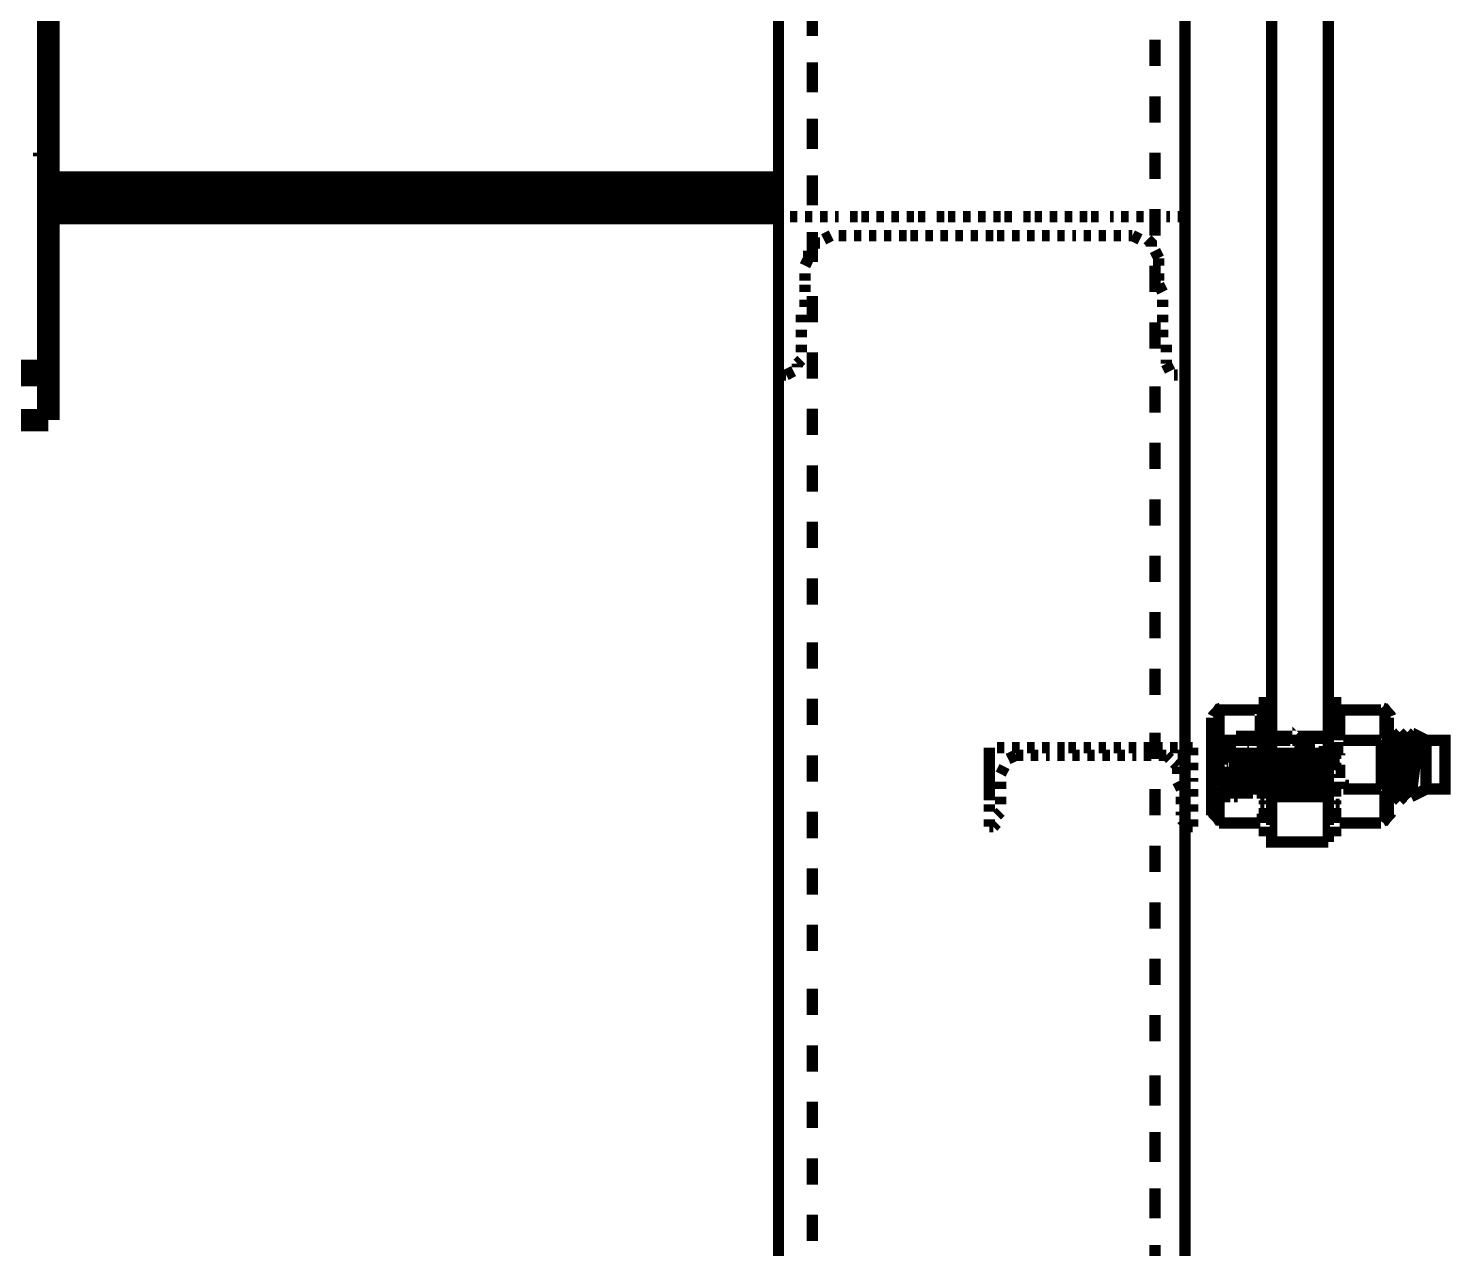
# Model space of a CAD drawing. Extents: x 0.2 to 11.5, y 0.7 to 15.9.
# Drawn here: x 8.03 to 8.66, y 8.444 to 8.984 of the extents above; entities that cross this region are included whole.
import ezdxf

# ---------------------------------------------------------------- set-up
doc = ezdxf.new("R2010")
doc.units = 0
doc.layers.get('0').update_dxf_attribs({"linetype": 'CONTINUOUS'})

msp = doc.modelspace()

# ---------------------------------------------------------------- linework, layer by layer
at = {"color": 5, "const_width": 0.005}
for points in [[(8.36219, 14.0694), (8.36219, 4.53944)], [(8.54221, 4.55778), (8.54221, 14.0694)], [(8.54221, 9.96278), (8.54221, 4.91943)], [(8.37722, 8.99447), (8.37722, 8.98112)], [(8.52886, 8.96778), (8.52886, 8.97944)], [(8.37722, 8.96946), (8.37722, 8.95611)], [(8.52886, 8.94276), (8.52886, 8.95443)], [(8.37722, 8.94444), (8.37722, 8.9311)], [(8.52886, 8.91775), (8.52886, 8.92947)], [(8.37722, 8.91943), (8.37722, 8.90608)], [(8.36219, 8.85612), (8.36219, 8.9011)], [(8.52886, 8.89279), (8.52886, 8.90446)], [(8.37722, 8.89442), (8.37722, 8.88112)], [(8.52886, 8.86778), (8.52886, 8.87944)], [(8.37722, 8.8661), (8.37722, 8.85444)], [(8.52886, 8.84278), (8.52886, 8.85444)], [(8.37722, 8.8411), (8.37722, 8.82943)], [(8.52886, 8.81446), (8.52886, 8.82611)], [(8.37722, 8.81614), (8.37722, 8.80447)], [(8.52886, 8.78944), (8.52886, 8.80111)], [(8.37722, 8.79113), (8.37722, 8.77946)], [(8.52886, 8.76443), (8.52886, 8.7761)], [(8.37722, 8.76611), (8.37722, 8.75444)], [(8.52886, 8.73942), (8.52886, 8.75108)], [(8.37722, 8.7411), (8.37722, 8.72944)], [(8.52886, 8.71446), (8.52886, 8.72613)], [(8.37722, 8.71278), (8.37722, 8.70111)], [(8.52886, 8.68946), (8.52886, 8.70111)], [(8.37722, 8.68778), (8.37722, 8.67611)], [(8.52886, 8.66114), (8.52886, 8.67279)], [(8.37722, 8.66276), (8.37722, 8.6511)], [(8.45557, 8.64279), (8.45557, 8.66613), (8.45557, 8.64279), (8.45557, 8.66613)], [(8.52886, 8.63613), (8.52886, 8.64779)], [(8.37722, 8.63781), (8.37722, 8.62608)], [(8.52886, 8.61111), (8.52886, 8.62278)], [(8.37722, 8.61279), (8.37722, 8.60113)], [(8.52886, 8.5861), (8.52886, 8.59776)], [(8.37722, 8.58778), (8.37722, 8.57611)], [(8.52886, 8.56108), (8.52886, 8.57275)], [(8.37722, 8.55946), (8.37722, 8.54779)], [(8.52886, 8.53614), (8.52886, 8.54779)], [(8.37722, 8.53444), (8.37722, 8.52279)], [(8.52886, 8.50776), (8.52886, 8.52111)], [(8.37722, 8.50944), (8.37722, 8.49778)], [(8.52886, 8.48281), (8.52886, 8.4961)], [(8.37722, 8.48443), (8.37722, 8.47276)], [(8.52886, 8.45779), (8.52886, 8.47114)], [(8.37722, 8.45942), (8.37722, 8.44775)], [(8.52886, 8.43278), (8.52886, 8.44612)]]:
    msp.add_lwpolyline(points, dxfattribs=at)
at = {"color": 0}
for points, const_width in [([(8.0389, 9.19444), (8.0389, 8.81108)], 0.01), ([(8.0389, 9.16943), (8.0389, 8.81108)], 0.01), ([(8.03722, 8.92947), (8.03722, 8.92779)], 0.01), ([(8.0389, 8.91276), (8.05724, 8.91276)], 0.01), ([(8.04058, 8.91613), (8.36057, 8.91613)], 0.01), ([(8.04389, 8.91444), (8.36387, 8.91444)], 0.01), ([(8.05388, 8.91276), (8.07389, 8.91276)], 0.01), ([(8.05556, 8.91276), (8.07389, 8.91276)], 0.01), ([(8.06722, 8.91276), (8.08556, 8.91276)], 0.01), ([(8.06722, 8.91276), (8.08724, 8.91276)], 0.01), ([(8.08388, 8.91276), (8.10221, 8.91276)], 0.01), ([(8.08388, 8.91276), (8.10389, 8.91276)], 0.01), ([(8.11219, 8.91276), (8.13222, 8.91276)], 0.01), ([(8.11219, 8.91276), (8.13222, 8.91276)], 0.01), ([(8.14057, 8.91276), (8.16054, 8.91276)], 0.01), ([(8.14219, 8.91276), (8.16054, 8.91276)], 0.01), ([(8.17057, 8.91276), (8.18892, 8.91276)], 0.01), ([(8.17057, 8.91276), (8.18892, 8.91276)], 0.01), ([(8.19889, 8.91276), (8.21724, 8.91276)], 0.01), ([(8.19889, 8.91276), (8.21892, 8.91276)], 0.01), ([(8.22721, 8.91276), (8.24724, 8.91276)], 0.01), ([(8.22721, 8.91276), (8.24724, 8.91276)], 0.01), ([(8.25222, 8.91444), (8.27056, 8.91444)], 0.01), ([(8.25553, 8.91276), (8.27387, 8.91276)], 0.01), ([(8.25553, 8.91276), (8.27556, 8.91276)], 0.01), ([(8.2839, 8.91276), (8.30388, 8.91276)], 0.01), ([(8.04389, 8.90944), (8.03554, 8.90944)], 0.01), ([(8.0389, 8.90608), (8.05724, 8.90608)], 0.01), ([(8.04058, 8.90446), (8.36057, 8.90446)], 0.01), ([(8.05388, 8.90446), (8.07389, 8.90446)], 0.01), ([(8.06722, 8.90608), (8.08724, 8.90608)], 0.01), ([(8.08388, 8.90446), (8.10221, 8.90446)], 0.01), ([(8.08388, 8.90446), (8.10389, 8.90446)], 0.01), ([(8.11219, 8.90446), (8.13222, 8.90446)], 0.01), ([(8.14219, 8.90446), (8.16054, 8.90446)], 0.01), ([(8.17057, 8.90446), (8.18892, 8.90446)], 0.01), ([(8.19889, 8.90446), (8.21892, 8.90446)], 0.01), ([(8.22721, 8.90446), (8.24724, 8.90446)], 0.01), ([(8.25222, 8.90608), (8.27056, 8.90608)], 0.01), ([(8.25553, 8.90446), (8.27387, 8.90446)], 0.01), ([(8.25553, 8.90446), (8.27556, 8.90446)], 0.01), ([(8.2839, 8.90446), (8.30388, 8.90446)], 0.01), ([(8.2839, 8.90446), (8.30388, 8.90446)], 0.01), ([(8.04389, 8.90278), (8.36387, 8.90278)], 0.01), ([(6.21056, 8.83279), (8.0389, 8.83279)], 0.01), ([(6.21056, 8.83111), (8.0389, 8.83111)], 0.01), ([(8.0389, 8.81108), (6.21056, 8.81108)], 0.01), ([(8.58057, 8.67111), (8.58057, 8.64442)], 0.005)]:
    msp.add_lwpolyline(points, dxfattribs=dict(at, const_width=const_width))
at = {"color": 1, "const_width": 0.005}
for points in [[(8.58057, 9.01443), (8.58057, 8.62446), (8.60558, 8.62446)], [(8.60558, 8.99447), (8.60558, 8.62446)], [(8.58057, 8.67111), (8.60558, 8.67111)], [(8.64556, 8.67111), (8.64388, 8.66943), (8.64219, 8.67111), (8.64057, 8.66943), (8.63889, 8.67111), (8.63721, 8.66943), (8.63558, 8.67111), (8.6339, 8.66943), (8.63222, 8.67111)], [(8.63558, 8.67111), (8.63222, 8.64442)], [(8.63222, 8.65776), (8.6339, 8.66943)], [(8.6339, 8.64611), (8.63721, 8.66943)], [(8.63889, 8.67111), (8.63558, 8.64442)], [(8.63721, 8.64611), (8.64057, 8.66943)], [(8.64219, 8.67111), (8.63889, 8.64442)], [(8.64057, 8.64611), (8.64388, 8.66943)], [(8.64887, 8.66943), (8.64556, 8.67111), (8.64219, 8.64442)], [(8.64219, 8.64442), (8.64887, 8.64779), (8.64887, 8.66943), (8.65722, 8.66943), (8.65722, 8.64779), (8.64887, 8.64779)], [(8.58057, 8.64442), (8.60558, 8.64442)], [(8.63222, 8.64442), (8.6339, 8.64611), (8.63558, 8.64442), (8.63721, 8.64611), (8.63889, 8.64442), (8.64057, 8.64611), (8.64219, 8.64442)]]:
    msp.add_lwpolyline(points, dxfattribs=at)
at = {"color": 0, "const_width": 0.01}
for points in [[(8.0389, 8.92111), (8.0389, 8.89779), (8.0389, 8.92111)], [(8.0389, 8.91613), (8.04058, 8.91613), (8.04058, 8.90446), (8.0389, 8.90446), (8.0389, 8.91613)], [(8.04058, 8.91444), (8.04058, 8.91444)], [(8.04058, 8.90608), (8.04058, 8.90608)]]:
    msp.add_lwpolyline(points, close=True, dxfattribs=at)
at = {"color": 5, "const_width": 0.005}
msp.add_lwpolyline([(8.36219, 8.9011), (8.36219, 8.85612), (8.36219, 8.9011)], close=True, dxfattribs=at)
at = {"color": 4, "const_width": 0.005}
for points in [[(8.36219, 8.9011), (8.36219, 8.89779)], [(8.36387, 8.9011), (8.36219, 8.9011)], [(8.37056, 8.9011), (8.36724, 8.9011)], [(8.37722, 8.9011), (8.37392, 8.9011)], [(8.3839, 8.9011), (8.38053, 8.9011)], [(8.38889, 8.9011), (8.38721, 8.9011)], [(8.39725, 8.9011), (8.39388, 8.9011)], [(8.40224, 8.9011), (8.39887, 8.9011)], [(8.4089, 8.9011), (8.40554, 8.9011)], [(8.41558, 8.9011), (8.41222, 8.9011)], [(8.42219, 8.9011), (8.41889, 8.9011)], [(8.42725, 8.9011), (8.42389, 8.9011)], [(8.43554, 8.9011), (8.43224, 8.9011)], [(8.44054, 8.9011), (8.43722, 8.9011)], [(8.44721, 8.9011), (8.4439, 8.9011)], [(8.45389, 8.9011), (8.45057, 8.9011)], [(8.46056, 8.9011), (8.45725, 8.9011)], [(8.46556, 8.9011), (8.46224, 8.9011)], [(8.4739, 8.9011), (8.47054, 8.9011)], [(8.47889, 8.9011), (8.47553, 8.9011)], [(8.48557, 8.9011), (8.48221, 8.9011)], [(8.49224, 8.9011), (8.48887, 8.9011)], [(8.49892, 8.9011), (8.49556, 8.9011)], [(8.5039, 8.9011), (8.50054, 8.9011)], [(8.51058, 8.9011), (8.5089, 8.9011)], [(8.51719, 8.9011), (8.51389, 8.9011)], [(8.52387, 8.9011), (8.52056, 8.9011)], [(8.53054, 8.9011), (8.52724, 8.9011)], [(8.53554, 8.9011), (8.5339, 8.9011)], [(8.54221, 8.9011), (8.5389, 8.9011)], [(8.54221, 8.9011), (8.54221, 8.89779)], [(8.36219, 8.89442), (8.36219, 8.89111)], [(8.54221, 8.89442), (8.54221, 8.89111)], [(8.36219, 8.88781), (8.36219, 8.88444)], [(8.38053, 8.88943), (8.3789, 8.88943), (8.37722, 8.88781)], [(8.38558, 8.89279), (8.38222, 8.89111)], [(8.39219, 8.89279), (8.38889, 8.89279)], [(8.39887, 8.89279), (8.39556, 8.89279)], [(8.40554, 8.89279), (8.40224, 8.89279)], [(8.41222, 8.89279), (8.4089, 8.89279)], [(8.41889, 8.89279), (8.41558, 8.89279)], [(8.42389, 8.89279), (8.42057, 8.89279)], [(8.43056, 8.89279), (8.42725, 8.89279)], [(8.43722, 8.89279), (8.43386, 8.89279)], [(8.4439, 8.89279), (8.44054, 8.89279)], [(8.45057, 8.89279), (8.44721, 8.89279)], [(8.45725, 8.89279), (8.45389, 8.89279)], [(8.46224, 8.89279), (8.45888, 8.89279)], [(8.46892, 8.89279), (8.46556, 8.89279)], [(8.47553, 8.89279), (8.47222, 8.89279)], [(8.48221, 8.89279), (8.47889, 8.89279)], [(8.48887, 8.89279), (8.48557, 8.89279)], [(8.49388, 8.89279), (8.49224, 8.89279)], [(8.50054, 8.89279), (8.49724, 8.89279)], [(8.50722, 8.89279), (8.5039, 8.89279)], [(8.51389, 8.89279), (8.51058, 8.89279)], [(8.51888, 8.89279), (8.51719, 8.89279)], [(8.52225, 8.89111), (8.51888, 8.89279)], [(8.52724, 8.88781), (8.52724, 8.88943), (8.52556, 8.89111)], [(8.54221, 8.88781), (8.54221, 8.88444)], [(8.36219, 8.88112), (8.36219, 8.87776)], [(8.37554, 8.88613), (8.37554, 8.88276), (8.37392, 8.87944)], [(8.53054, 8.88276), (8.52886, 8.88613)], [(8.53054, 8.88276), (8.53054, 8.87944)], [(8.54221, 8.88112), (8.54221, 8.87776)], [(8.36219, 8.87608), (8.36219, 8.87278)], [(8.37392, 8.87608), (8.37392, 8.87278)], [(8.53054, 8.87608), (8.53054, 8.87278)], [(8.54221, 8.87608), (8.54221, 8.87278)], [(8.36219, 8.86947), (8.36219, 8.8661)], [(8.37392, 8.8711), (8.37392, 8.86778)], [(8.53054, 8.8711), (8.53222, 8.86778)], [(8.54221, 8.86947), (8.54221, 8.8661)], [(8.36219, 8.86279), (8.36219, 8.85943)], [(8.37392, 8.86442), (8.37392, 8.86111)], [(8.53222, 8.86442), (8.53222, 8.86111)], [(8.54221, 8.86279), (8.54221, 8.85943)], [(8.36219, 8.85612), (8.36219, 8.85275)], [(8.37224, 8.85781), (8.37224, 8.85444)], [(8.53222, 8.85781), (8.53222, 8.85444)], [(8.54221, 8.85612), (8.54221, 8.85275)], [(8.36219, 8.84944), (8.36219, 8.84614)], [(8.37224, 8.85113), (8.37224, 8.84776)], [(8.53222, 8.85113), (8.53222, 8.84776)], [(8.54221, 8.84944), (8.54221, 8.84614)], [(8.37224, 8.84446), (8.37224, 8.8411)], [(8.5339, 8.84446), (8.5339, 8.8411)], [(8.36219, 8.84278), (8.36219, 8.8411)], [(8.36219, 8.83778), (8.36219, 8.83442)], [(8.37224, 8.83778), (8.37056, 8.8361)], [(8.5339, 8.83778), (8.5339, 8.8361)], [(8.54221, 8.84278), (8.54221, 8.8411)], [(8.54221, 8.83778), (8.54221, 8.83442)], [(8.36219, 8.83111), (8.36556, 8.83111)], [(8.36556, 8.83111), (8.36888, 8.83279)], [(8.37056, 8.83442), (8.37056, 8.8361)], [(8.5339, 8.8361), (8.53554, 8.83279)], [(8.53722, 8.83111), (8.5389, 8.83111)], [(8.45557, 8.66613), (8.45557, 8.66276)], [(8.46224, 8.66613), (8.45888, 8.66613)], [(8.46724, 8.66276), (8.46386, 8.66114)], [(8.46892, 8.66613), (8.46556, 8.66613)], [(8.47054, 8.66276), (8.46724, 8.66276)], [(8.47553, 8.66613), (8.47222, 8.66613)], [(8.47721, 8.66276), (8.4739, 8.66276)], [(8.48221, 8.66613), (8.47889, 8.66613)], [(8.48221, 8.66276), (8.48058, 8.66276)], [(8.48887, 8.66613), (8.48557, 8.66613)], [(8.48887, 8.66276), (8.48557, 8.66276)], [(8.49388, 8.66613), (8.49056, 8.66613)], [(8.49556, 8.66276), (8.49224, 8.66276)], [(8.50054, 8.66613), (8.49724, 8.66613)], [(8.50222, 8.66276), (8.49892, 8.66276)], [(8.50722, 8.66613), (8.5039, 8.66613)], [(8.5089, 8.66276), (8.50553, 8.66276)], [(8.51389, 8.66613), (8.51058, 8.66613)], [(8.51557, 8.66276), (8.51221, 8.66276)], [(8.52056, 8.66613), (8.51719, 8.66613)], [(8.52056, 8.66276), (8.51888, 8.66276)], [(8.52724, 8.66613), (8.52387, 8.66613)], [(8.52724, 8.66276), (8.52387, 8.66276)], [(8.53222, 8.66613), (8.52886, 8.66613)], [(8.5339, 8.66276), (8.53054, 8.66276)], [(8.53554, 8.66114), (8.5339, 8.66276)], [(8.5389, 8.66613), (8.53554, 8.66613)], [(8.54221, 8.66276), (8.5389, 8.66276)], [(8.54557, 8.66613), (8.54221, 8.66613)], [(8.54557, 8.66613), (8.54557, 8.66276)], [(8.45557, 8.65944), (8.45557, 8.65608)], [(8.46056, 8.65446), (8.46224, 8.65776), (8.46224, 8.65776)], [(8.5389, 8.65776), (8.53722, 8.65944)], [(8.5389, 8.65776), (8.5389, 8.65446)], [(8.54557, 8.65944), (8.54557, 8.65608)], [(8.45557, 8.65278), (8.45557, 8.6511)], [(8.46056, 8.6511), (8.46056, 8.64779)], [(8.5389, 8.6511), (8.54058, 8.64779)], [(8.54557, 8.65278), (8.54557, 8.6511)], [(8.45557, 8.64779), (8.45557, 8.64442)], [(8.46056, 8.64442), (8.46056, 8.64111)], [(8.54058, 8.64442), (8.54058, 8.64111)], [(8.54557, 8.64779), (8.54557, 8.64442)], [(8.45557, 8.64111), (8.45557, 8.63781)], [(8.46056, 8.63781), (8.45888, 8.63613)], [(8.54058, 8.63781), (8.54058, 8.63613)], [(8.54557, 8.64111), (8.54557, 8.63781)], [(8.45557, 8.63444), (8.45557, 8.63112)], [(8.45557, 8.63112), (8.45725, 8.63112)], [(8.45725, 8.63112), (8.45888, 8.63276)], [(8.54058, 8.63444), (8.54221, 8.63276), (8.54221, 8.63112)], [(8.54557, 8.63112), (8.54389, 8.63112)], [(8.54557, 8.63444), (8.54557, 8.63112)]]:
    msp.add_lwpolyline(points, dxfattribs=at)
for points in [[(8.38558, 8.89279), (8.38558, 8.89279)], [(8.45557, 8.66613), (8.45557, 8.66613)]]:
    msp.add_lwpolyline(points, close=True, dxfattribs=at)
at = {"color": 9, "const_width": 0.005}
for points in [[(8.58057, 8.68608), (8.57889, 8.68608), (8.57721, 8.68608), (8.57721, 8.68446)], [(8.58057, 8.68446), (8.58057, 8.68608)], [(8.60558, 8.68608), (8.60721, 8.68608), (8.60889, 8.68608), (8.60889, 8.68446)], [(8.60558, 8.68446), (8.60558, 8.68608)], [(8.57721, 8.68278), (8.57721, 8.6811)], [(8.57721, 8.67947), (8.57721, 8.67779), (8.57721, 8.67611), (8.57721, 8.67443), (8.57721, 8.67279)], [(8.58057, 8.6811), (8.58057, 8.68278)], [(8.58057, 8.67279), (8.58057, 8.67443), (8.58057, 8.67611), (8.58057, 8.67779), (8.58057, 8.67947)], [(8.60558, 8.6811), (8.60558, 8.68278)], [(8.60558, 8.67279), (8.60558, 8.67443), (8.60558, 8.67611), (8.60558, 8.67779), (8.60558, 8.67947)], [(8.60889, 8.68278), (8.60889, 8.6811)], [(8.60889, 8.67947), (8.60889, 8.67779), (8.60889, 8.67611), (8.60889, 8.67443), (8.60889, 8.67279)], [(8.55556, 8.67111), (8.55388, 8.67111)], [(8.56054, 8.66943), (8.55886, 8.66943), (8.55886, 8.67111)], [(8.56392, 8.67111), (8.56392, 8.66943), (8.56222, 8.66943), (8.56054, 8.66943)], [(8.56054, 8.66943), (8.56054, 8.66775), (8.56054, 8.66613), (8.56054, 8.66444), (8.56054, 8.66276)], [(8.56222, 8.65944), (8.56222, 8.66114), (8.56222, 8.66276), (8.56222, 8.66444), (8.56222, 8.66613), (8.56222, 8.66775), (8.56222, 8.66943)], [(8.56554, 8.67111), (8.56554, 8.67111), (8.56722, 8.67111), (8.56722, 8.66943), (8.56722, 8.67111), (8.5689, 8.67111), (8.57053, 8.67111), (8.57053, 8.66943), (8.57053, 8.67111), (8.57221, 8.67111), (8.57221, 8.67111)], [(8.56554, 8.66943), (8.56554, 8.66775)], [(8.56722, 8.66775), (8.56722, 8.66943)], [(8.5689, 8.66943), (8.5689, 8.66775)], [(8.57053, 8.66775), (8.57053, 8.66943)], [(8.57221, 8.66943), (8.57221, 8.66775)], [(8.57389, 8.67111), (8.57389, 8.66943), (8.57389, 8.67111), (8.57557, 8.67111), (8.57557, 8.67111)], [(8.57389, 8.66775), (8.57389, 8.66943)], [(8.57557, 8.66943), (8.57557, 8.66775)], [(8.57721, 8.67111), (8.57721, 8.66943), (8.57721, 8.67111), (8.57889, 8.67111), (8.57889, 8.67111)], [(8.57721, 8.67111), (8.57721, 8.66943)], [(8.57721, 8.66775), (8.57721, 8.66943)], [(8.57721, 8.66775), (8.57721, 8.66613), (8.57721, 8.66444)], [(8.57889, 8.66943), (8.57889, 8.66775)], [(8.58057, 8.67111), (8.58057, 8.66943), (8.58225, 8.67111), (8.58225, 8.67111)], [(8.58057, 8.66943), (8.58057, 8.67111)], [(8.58057, 8.66775), (8.58057, 8.66943)], [(8.58057, 8.66444), (8.58057, 8.66613), (8.58057, 8.66775)], [(8.58225, 8.66943), (8.58225, 8.66775)], [(8.58886, 8.67111), (8.58886, 8.66943), (8.58724, 8.66943), (8.58724, 8.67111), (8.58556, 8.67111), (8.58556, 8.66943), (8.58388, 8.66943), (8.58388, 8.67111)], [(8.58388, 8.66775), (8.58388, 8.66943)], [(8.58556, 8.66943), (8.58556, 8.66775)], [(8.58724, 8.66775), (8.58724, 8.66943), (8.58886, 8.66943)], [(8.58886, 8.66943), (8.58886, 8.66775)], [(8.59224, 8.67111), (8.59224, 8.66943), (8.59056, 8.67111), (8.59056, 8.67111)], [(8.59056, 8.66775), (8.59224, 8.66775), (8.59224, 8.66943)], [(8.59392, 8.66943), (8.59224, 8.66943), (8.59224, 8.66775)], [(8.59554, 8.67111), (8.59554, 8.66943), (8.59554, 8.67111), (8.59392, 8.67111), (8.59392, 8.67111)], [(8.59392, 8.66775), (8.59554, 8.66775), (8.59554, 8.66943)], [(8.59722, 8.66943), (8.59722, 8.66775), (8.59554, 8.66775)], [(8.5989, 8.67111), (8.5989, 8.66943), (8.5989, 8.67111), (8.59722, 8.67111), (8.59722, 8.67111)], [(8.5989, 8.66775), (8.5989, 8.66943)], [(8.60221, 8.67111), (8.60221, 8.66943), (8.60221, 8.67111), (8.60053, 8.67111), (8.60053, 8.67111)], [(8.60053, 8.66943), (8.60053, 8.66775)], [(8.60221, 8.66775), (8.60221, 8.66943)], [(8.60558, 8.67111), (8.60558, 8.66943), (8.60558, 8.67111), (8.60389, 8.67111), (8.60389, 8.67111)], [(8.60389, 8.66943), (8.60389, 8.66775)], [(8.60558, 8.66943), (8.60558, 8.67111)], [(8.60558, 8.66775), (8.60558, 8.66943)], [(8.60558, 8.66444), (8.60558, 8.66613), (8.60558, 8.66775)], [(8.60889, 8.67111), (8.60889, 8.66943)], [(8.60889, 8.66775), (8.60889, 8.66613), (8.60889, 8.66444)], [(8.56054, 8.66114), (8.56054, 8.65944)], [(8.56392, 8.66276), (8.56392, 8.66114), (8.56392, 8.65944), (8.56392, 8.65776), (8.56392, 8.65608), (8.56392, 8.65446), (8.56392, 8.65278), (8.56222, 8.65278), (8.56222, 8.6511), (8.56222, 8.64947)], [(8.56392, 8.66613), (8.56392, 8.66444)], [(8.56392, 8.64611), (8.56392, 8.64779), (8.56392, 8.64947), (8.56392, 8.6511), (8.56392, 8.65278), (8.56554, 8.65278), (8.56554, 8.65446), (8.56554, 8.65608), (8.56554, 8.65776), (8.56554, 8.65944), (8.56554, 8.66114), (8.56554, 8.66276), (8.56554, 8.66444), (8.56722, 8.66444), (8.56722, 8.66613)], [(8.56722, 8.64611), (8.56722, 8.64779), (8.56722, 8.64947), (8.56722, 8.6511), (8.56722, 8.65278), (8.5689, 8.65278), (8.5689, 8.65446), (8.5689, 8.65608), (8.5689, 8.65776), (8.5689, 8.65944), (8.5689, 8.66114), (8.5689, 8.66276), (8.57053, 8.66444), (8.57053, 8.66613)], [(8.56722, 8.66276), (8.56722, 8.66114), (8.56722, 8.65944), (8.56722, 8.65776), (8.56722, 8.65608), (8.56722, 8.65446), (8.56722, 8.65278)], [(8.5689, 8.66613), (8.5689, 8.66444)], [(8.57221, 8.66613), (8.57221, 8.66444), (8.57053, 8.66444)], [(8.57053, 8.64611), (8.57053, 8.64779), (8.57053, 8.64947), (8.57053, 8.6511), (8.57221, 8.6511), (8.57221, 8.65278), (8.57221, 8.65446), (8.57221, 8.65608), (8.57221, 8.65776), (8.57221, 8.65944), (8.57221, 8.66114), (8.57221, 8.66276), (8.57389, 8.66276), (8.57389, 8.66444), (8.57389, 8.66613)], [(8.57053, 8.66276), (8.57053, 8.66114), (8.57053, 8.65944), (8.57053, 8.65776), (8.57053, 8.65608), (8.57053, 8.65446), (8.57053, 8.65278), (8.57053, 8.6511)], [(8.57557, 8.66276), (8.57389, 8.66276), (8.57389, 8.66114), (8.57389, 8.65944), (8.57389, 8.65776), (8.57389, 8.65608), (8.57389, 8.65446), (8.57389, 8.65278), (8.57389, 8.6511), (8.57389, 8.64947), (8.57221, 8.64947)], [(8.57389, 8.64611), (8.57389, 8.64779), (8.57389, 8.64947), (8.57557, 8.64947), (8.57557, 8.6511), (8.57557, 8.65278), (8.57557, 8.65446), (8.57557, 8.65608), (8.57557, 8.65776), (8.57557, 8.65944), (8.57557, 8.66114), (8.57721, 8.66114), (8.57721, 8.66276), (8.57721, 8.66444), (8.57721, 8.66613)], [(8.57557, 8.66613), (8.57557, 8.66444)], [(8.57721, 8.64611), (8.57721, 8.64779), (8.57721, 8.64947), (8.57889, 8.64947), (8.57889, 8.6511), (8.57889, 8.65278), (8.57889, 8.65446), (8.57889, 8.65608), (8.57889, 8.65776), (8.57889, 8.65944), (8.58057, 8.66114), (8.58057, 8.66276), (8.58057, 8.66444), (8.58057, 8.66613)], [(8.57721, 8.66276), (8.57721, 8.66114)], [(8.57721, 8.66114), (8.57721, 8.65944), (8.57721, 8.65776), (8.57721, 8.65608), (8.57721, 8.65446), (8.57721, 8.65278), (8.57721, 8.6511), (8.57721, 8.64947)], [(8.57889, 8.66613), (8.57889, 8.66444)], [(8.57889, 8.66276), (8.57889, 8.66114)], [(8.58057, 8.64611), (8.58057, 8.64779), (8.58225, 8.64779), (8.58225, 8.64947), (8.58225, 8.6511), (8.58225, 8.65278), (8.58225, 8.65446), (8.58225, 8.65608), (8.58225, 8.65776), (8.58225, 8.65944), (8.58388, 8.65944), (8.58388, 8.66114), (8.58388, 8.66276), (8.58388, 8.66444), (8.58388, 8.66613)], [(8.58225, 8.66276), (8.58225, 8.66114), (8.58225, 8.65944), (8.58057, 8.65944), (8.58057, 8.65776), (8.58057, 8.65608), (8.58057, 8.65446), (8.58057, 8.65278), (8.58057, 8.6511), (8.58057, 8.64947)], [(8.58057, 8.66114), (8.58057, 8.66276)], [(8.58225, 8.66613), (8.58225, 8.66444)], [(8.58388, 8.64611), (8.58556, 8.64611), (8.58556, 8.64779), (8.58556, 8.64947), (8.58556, 8.6511), (8.58556, 8.65278), (8.58556, 8.65446), (8.58556, 8.65608), (8.58556, 8.65776), (8.58724, 8.65776), (8.58724, 8.65944), (8.58724, 8.66114), (8.58724, 8.66276), (8.58724, 8.66444), (8.58724, 8.66613)], [(8.58556, 8.66276), (8.58556, 8.66114), (8.58556, 8.65944), (8.58388, 8.65944), (8.58388, 8.65776), (8.58388, 8.65608), (8.58388, 8.65446), (8.58388, 8.65278), (8.58388, 8.6511), (8.58388, 8.64947)], [(8.58556, 8.66613), (8.58556, 8.66444)], [(8.58886, 8.66276), (8.58886, 8.66114), (8.58886, 8.65944), (8.58886, 8.65776), (8.58724, 8.65776), (8.58724, 8.65608), (8.58724, 8.65446), (8.58724, 8.65278), (8.58724, 8.6511), (8.58724, 8.64947)], [(8.58886, 8.66613), (8.58886, 8.66444)], [(8.58886, 8.64611), (8.58886, 8.64779), (8.58886, 8.64947), (8.58886, 8.6511), (8.58886, 8.65278), (8.58886, 8.65446), (8.58886, 8.65608), (8.59056, 8.65776), (8.59056, 8.65944), (8.59056, 8.66114), (8.59056, 8.66276), (8.59056, 8.66444), (8.59056, 8.66613)], [(8.59224, 8.66613), (8.59224, 8.66444)], [(8.59224, 8.64611), (8.59224, 8.64779), (8.59224, 8.64947), (8.59224, 8.6511), (8.59224, 8.65278), (8.59224, 8.65446), (8.59224, 8.65608), (8.59392, 8.65608), (8.59392, 8.65776), (8.59392, 8.65944), (8.59392, 8.66114), (8.59392, 8.66276), (8.59392, 8.66444), (8.59392, 8.66613)], [(8.59224, 8.66276), (8.59224, 8.66114), (8.59224, 8.65944), (8.59224, 8.65776), (8.59224, 8.65608)], [(8.59554, 8.66276), (8.59554, 8.66114), (8.59554, 8.65944), (8.59554, 8.65776), (8.59554, 8.65608), (8.59554, 8.65446), (8.59392, 8.65446), (8.59392, 8.65278), (8.59392, 8.6511), (8.59392, 8.64947)], [(8.59554, 8.66613), (8.59554, 8.66444)], [(8.59554, 8.64611), (8.59554, 8.64779), (8.59554, 8.64947), (8.59554, 8.6511), (8.59554, 8.65278), (8.59554, 8.65446), (8.59722, 8.65446), (8.59722, 8.65608), (8.59722, 8.65776), (8.59722, 8.65944), (8.59722, 8.66114), (8.59722, 8.66276), (8.59722, 8.66444), (8.59722, 8.66613), (8.5989, 8.66613)], [(8.5989, 8.66276), (8.5989, 8.66114), (8.5989, 8.65944), (8.5989, 8.65776), (8.5989, 8.65608), (8.5989, 8.65446), (8.59722, 8.65278), (8.59722, 8.6511), (8.59722, 8.64947)], [(8.5989, 8.66613), (8.5989, 8.66444)], [(8.5989, 8.64611), (8.5989, 8.64779), (8.5989, 8.64947), (8.5989, 8.6511), (8.5989, 8.65278), (8.60053, 8.65446), (8.60053, 8.65608), (8.60053, 8.65776), (8.60053, 8.65944), (8.60053, 8.66114), (8.60053, 8.66276), (8.60053, 8.66444), (8.60221, 8.66444), (8.60221, 8.66613)], [(8.60221, 8.66613), (8.60221, 8.66444)], [(8.60221, 8.64611), (8.60221, 8.64779), (8.60221, 8.64947), (8.60221, 8.6511), (8.60221, 8.65278), (8.60389, 8.65278), (8.60389, 8.65446), (8.60389, 8.65608), (8.60389, 8.65776), (8.60389, 8.65944), (8.60389, 8.66114), (8.60389, 8.66276), (8.60389, 8.66444), (8.60558, 8.66444), (8.60558, 8.66613)], [(8.60221, 8.66276), (8.60221, 8.66114), (8.60221, 8.65944), (8.60221, 8.65776), (8.60221, 8.65608), (8.60221, 8.65446), (8.60221, 8.65278)], [(8.60558, 8.66114), (8.60558, 8.66276)], [(8.60889, 8.66276), (8.60889, 8.66114)], [(8.56054, 8.65776), (8.56054, 8.65608), (8.56054, 8.65446)], [(8.56054, 8.65608), (8.56222, 8.65608), (8.56222, 8.65776)], [(8.56054, 8.65278), (8.56054, 8.65446)], [(8.57721, 8.65944), (8.57721, 8.65776), (8.57721, 8.65608)], [(8.57721, 8.65446), (8.57721, 8.65278)], [(8.58057, 8.65608), (8.58057, 8.65776), (8.58057, 8.65944)], [(8.58057, 8.65278), (8.58057, 8.65446)], [(8.59056, 8.65608), (8.59056, 8.65446), (8.59056, 8.65278), (8.59056, 8.6511), (8.59056, 8.64947)], [(8.60558, 8.65944), (8.60558, 8.65776)], [(8.60558, 8.65608), (8.60558, 8.65776), (8.60558, 8.65944)], [(8.60558, 8.65608), (8.60558, 8.65446)], [(8.60558, 8.65278), (8.60558, 8.65446)], [(8.60889, 8.65944), (8.60889, 8.65776), (8.60889, 8.65608)], [(8.60889, 8.65446), (8.60889, 8.65278)], [(8.56054, 8.65278), (8.56054, 8.6511)], [(8.56054, 8.64947), (8.56054, 8.6511)], [(8.56054, 8.64947), (8.56054, 8.64779), (8.56054, 8.64611)], [(8.56554, 8.65278), (8.56554, 8.6511), (8.56554, 8.64947)], [(8.5689, 8.6511), (8.5689, 8.64947)], [(8.57721, 8.6511), (8.57721, 8.64947), (8.57721, 8.64779), (8.57721, 8.64611), (8.57721, 8.64442)], [(8.58057, 8.64442), (8.58057, 8.64611), (8.58057, 8.64779), (8.58057, 8.64947), (8.58057, 8.6511)], [(8.60053, 8.65278), (8.60053, 8.6511), (8.60053, 8.64947)], [(8.60389, 8.64947), (8.60389, 8.64779)], [(8.60558, 8.65278), (8.60558, 8.6511)], [(8.60558, 8.64442), (8.60558, 8.64611), (8.60558, 8.64779), (8.60558, 8.64947), (8.60558, 8.6511)], [(8.60889, 8.6511), (8.60889, 8.64947), (8.60889, 8.64779), (8.60889, 8.64611), (8.60889, 8.64442)], [(8.55556, 8.64442), (8.55388, 8.64442)], [(8.56054, 8.64611), (8.55886, 8.64611), (8.55724, 8.64611)], [(8.56054, 8.64611), (8.56054, 8.64779)], [(8.56222, 8.64442), (8.56054, 8.64442), (8.56054, 8.64611)], [(8.56222, 8.64779), (8.56222, 8.64611)], [(8.56222, 8.64611), (8.56392, 8.64611), (8.56392, 8.64611)], [(8.56392, 8.64442), (8.56554, 8.64442), (8.56554, 8.64442)], [(8.56554, 8.64779), (8.56554, 8.64611)], [(8.56554, 8.64611), (8.56722, 8.64611), (8.5689, 8.64611)], [(8.5689, 8.64779), (8.5689, 8.64611)], [(8.5689, 8.64611), (8.57053, 8.64611), (8.57221, 8.64611)], [(8.57221, 8.64779), (8.57221, 8.64611)], [(8.57557, 8.64611), (8.57389, 8.64611), (8.57389, 8.64611)], [(8.57721, 8.64779), (8.57557, 8.64779), (8.57557, 8.64611)], [(8.57889, 8.64611), (8.57721, 8.64611), (8.57721, 8.64611)], [(8.57721, 8.64279), (8.57721, 8.64111)], [(8.57889, 8.64779), (8.57889, 8.64611)], [(8.58225, 8.64611), (8.58057, 8.64611), (8.58057, 8.64611)], [(8.58057, 8.64111), (8.58057, 8.64279)], [(8.58388, 8.64779), (8.58388, 8.64611), (8.58225, 8.64611)], [(8.58556, 8.64611), (8.58388, 8.64611), (8.58388, 8.64611)], [(8.58724, 8.64442), (8.58556, 8.64442)], [(8.58724, 8.64442), (8.58556, 8.64442), (8.58556, 8.64442)], [(8.58724, 8.64779), (8.58724, 8.64611)], [(8.58724, 8.64611), (8.58886, 8.64611), (8.58886, 8.64611)], [(8.59056, 8.64779), (8.59056, 8.64611)], [(8.59056, 8.64611), (8.59224, 8.64611), (8.59224, 8.64611)], [(8.59392, 8.64779), (8.59392, 8.64611)], [(8.59392, 8.64611), (8.59554, 8.64611), (8.59554, 8.64611)], [(8.59722, 8.64779), (8.59722, 8.64611)], [(8.59722, 8.64611), (8.5989, 8.64611), (8.5989, 8.64611)], [(8.60053, 8.64779), (8.60053, 8.64611)], [(8.60053, 8.64611), (8.60221, 8.64611), (8.60221, 8.64611)], [(8.60389, 8.64611), (8.60389, 8.64442)], [(8.60389, 8.64611), (8.60558, 8.64611), (8.60558, 8.64611)], [(8.60558, 8.64611), (8.60558, 8.64779)], [(8.60558, 8.64111), (8.60558, 8.64279)], [(8.60889, 8.64279), (8.60889, 8.64111)], [(8.57721, 8.63943), (8.57721, 8.63781), (8.57721, 8.63613)], [(8.58057, 8.63613), (8.58057, 8.63781), (8.58057, 8.63943)], [(8.60558, 8.63613), (8.60558, 8.63781), (8.60558, 8.63943)], [(8.60889, 8.63943), (8.60889, 8.63781), (8.60889, 8.63613)], [(8.57721, 8.63444), (8.57721, 8.63276)], [(8.57721, 8.63112), (8.57721, 8.62944), (8.57889, 8.62944), (8.58057, 8.62944), (8.58057, 8.63112)], [(8.58057, 8.63276), (8.58057, 8.63444)], [(8.60558, 8.63276), (8.60558, 8.63444)], [(8.60889, 8.63112), (8.60889, 8.62944), (8.60721, 8.62944), (8.60558, 8.62944), (8.60558, 8.63112)], [(8.60889, 8.63444), (8.60889, 8.63276)]]:
    msp.add_lwpolyline(points, dxfattribs=at)
at = {"color": 150, "const_width": 0.005}
for points in [[(8.55388, 8.67947), (8.55388, 8.63613)], [(8.55811, 8.68371), (8.55772, 8.68354), (8.55474, 8.68039), (8.55453, 8.67996)], [(8.55794, 8.68431), (8.55718, 8.68321), (8.55718, 8.67074), (8.55794, 8.6696)], [(8.57389, 8.68278), (8.55724, 8.68278)], [(8.57389, 8.66943), (8.57557, 8.66943), (8.57557, 8.67111), (8.57557, 8.67279), (8.57557, 8.67443), (8.57721, 8.67443), (8.57721, 8.67611), (8.57721, 8.67779), (8.57557, 8.67779), (8.57557, 8.67947), (8.57557, 8.6811), (8.57557, 8.68278), (8.57389, 8.68278)], [(8.57557, 8.6811), (8.57557, 8.68278), (8.57389, 8.68278)], [(8.57721, 8.67947), (8.57721, 8.6811)], [(8.57721, 8.67279), (8.57721, 8.67443), (8.57721, 8.67611), (8.57721, 8.67779), (8.57721, 8.67947)], [(8.61057, 8.6811), (8.61057, 8.67947), (8.61057, 8.67779), (8.60889, 8.67779), (8.60889, 8.67611), (8.60889, 8.67443), (8.61057, 8.67443), (8.61057, 8.67279), (8.61057, 8.67111)], [(8.60889, 8.6811), (8.60889, 8.67947)], [(8.60889, 8.67279), (8.60889, 8.67443), (8.60889, 8.67611), (8.60889, 8.67779), (8.60889, 8.67947)], [(8.61219, 8.68278), (8.61057, 8.68278), (8.61057, 8.6811)], [(8.61219, 8.68278), (8.61219, 8.6811)], [(8.61219, 8.68278), (8.6289, 8.68278)], [(8.63325, 8.67996), (8.63308, 8.68039), (8.6301, 8.68354), (8.62967, 8.68371)], [(8.62983, 8.6696), (8.63064, 8.67074), (8.63064, 8.68321), (8.62983, 8.68431)], [(8.63222, 8.67947), (8.63222, 8.63613)], [(8.57389, 8.66943), (8.55724, 8.66943)], [(8.55951, 8.66928), (8.55875, 8.66758), (8.55875, 8.64968), (8.55951, 8.64794)], [(8.57557, 8.66775), (8.57389, 8.66775)], [(8.57721, 8.66943), (8.57721, 8.67111)], [(8.57721, 8.66444), (8.57721, 8.66613), (8.57721, 8.66775)], [(8.60889, 8.66943), (8.60889, 8.67111)], [(8.60889, 8.66444), (8.60889, 8.66613), (8.60889, 8.66775)], [(8.61219, 8.67111), (8.61219, 8.66943), (8.61219, 8.66943)], [(8.61219, 8.66943), (8.6289, 8.66943)], [(8.62825, 8.64794), (8.62907, 8.64968), (8.62907, 8.66758), (8.62825, 8.66928)], [(8.57557, 8.66276), (8.57557, 8.66444), (8.57557, 8.66613)], [(8.57721, 8.65776), (8.57721, 8.65944), (8.57721, 8.66114), (8.57557, 8.66114)], [(8.57721, 8.66114), (8.57721, 8.66276)], [(8.60889, 8.66114), (8.60889, 8.66276)], [(8.61057, 8.66114), (8.60889, 8.66114), (8.60889, 8.65944), (8.60889, 8.65776)], [(8.61219, 8.66613), (8.61057, 8.66613), (8.61057, 8.66444), (8.61057, 8.66276)], [(8.57557, 8.65278), (8.57557, 8.65446), (8.57721, 8.65446), (8.57721, 8.65608)], [(8.57721, 8.65608), (8.57721, 8.65776), (8.57721, 8.65944)], [(8.57721, 8.65278), (8.57721, 8.65446)], [(8.60889, 8.65608), (8.60889, 8.65776), (8.60889, 8.65944)], [(8.60889, 8.65608), (8.61057, 8.65608), (8.61057, 8.65446), (8.61057, 8.65278)], [(8.60889, 8.65278), (8.60889, 8.65446)], [(8.57389, 8.64779), (8.57389, 8.64947), (8.57557, 8.64947), (8.57557, 8.6511)], [(8.57721, 8.64442), (8.57721, 8.64611), (8.57721, 8.64779), (8.57721, 8.64947), (8.57721, 8.6511)], [(8.60889, 8.64442), (8.60889, 8.64611), (8.60889, 8.64779), (8.60889, 8.64947), (8.60889, 8.6511)], [(8.61057, 8.6511), (8.61057, 8.64947), (8.61219, 8.64947), (8.61219, 8.64779), (8.61219, 8.64779)], [(8.55794, 8.64763), (8.55718, 8.64654), (8.55718, 8.63406), (8.55794, 8.63292)], [(8.57389, 8.64779), (8.55724, 8.64779)], [(8.57557, 8.64611), (8.57389, 8.64611)], [(8.57721, 8.64279), (8.57557, 8.64279)], [(8.57721, 8.64111), (8.57721, 8.64279)], [(8.60889, 8.64111), (8.60889, 8.64279)], [(8.61219, 8.64779), (8.6289, 8.64779)], [(8.62983, 8.63292), (8.63064, 8.63406), (8.63064, 8.64654), (8.62983, 8.64763)], [(8.55453, 8.63726), (8.55474, 8.63687), (8.55772, 8.63374), (8.55811, 8.63351)], [(8.57557, 8.63781), (8.57721, 8.63781)], [(8.57721, 8.63613), (8.57721, 8.63781), (8.57721, 8.63943)], [(8.57721, 8.63444), (8.57721, 8.63613)], [(8.61057, 8.64111), (8.60889, 8.64111)], [(8.60889, 8.63613), (8.60889, 8.63781), (8.60889, 8.63943)], [(8.60889, 8.63781), (8.61057, 8.63781)], [(8.60889, 8.63613), (8.60889, 8.63444)], [(8.62967, 8.63351), (8.6301, 8.63374), (8.63308, 8.63687), (8.63325, 8.63726)], [(8.55724, 8.63276), (8.57389, 8.63276)], [(8.57389, 8.63444), (8.57557, 8.63444)], [(8.57389, 8.63276), (8.57557, 8.63276)], [(8.61057, 8.63276), (8.61219, 8.63276)], [(8.6289, 8.63276), (8.61219, 8.63276)]]:
    msp.add_lwpolyline(points, dxfattribs=at)
at = {"color": 9, "const_width": 0.005}
for points in [[(8.55724, 8.67111), (8.55724, 8.67111)], [(8.56554, 8.67111), (8.56554, 8.67111)], [(8.5689, 8.67111), (8.5689, 8.67111)], [(8.57221, 8.67111), (8.57221, 8.67111)], [(8.57557, 8.67111), (8.57557, 8.67111)], [(8.57889, 8.67111), (8.57889, 8.67111)], [(8.58225, 8.67111), (8.58225, 8.67111)], [(8.58556, 8.67111), (8.58556, 8.67111)], [(8.58886, 8.67111), (8.58886, 8.67111)], [(8.59056, 8.67111), (8.59056, 8.67111)], [(8.59392, 8.67111), (8.59392, 8.67111)], [(8.59722, 8.67111), (8.59722, 8.67111)], [(8.60053, 8.67111), (8.60053, 8.67111)], [(8.60389, 8.67111), (8.60389, 8.67111)], [(8.56554, 8.66613), (8.56554, 8.66613)], [(8.56722, 8.66444), (8.56722, 8.66444)], [(8.60053, 8.66613), (8.60053, 8.66613)], [(8.60389, 8.66613), (8.60389, 8.66613)], [(8.60558, 8.66114), (8.60558, 8.66114)], [(8.60389, 8.6511), (8.60389, 8.6511)], [(8.60558, 8.64947), (8.60558, 8.64947)], [(8.55724, 8.64442), (8.55724, 8.64442)], [(8.56222, 8.64442), (8.56222, 8.64442)], [(8.56222, 8.64442), (8.56222, 8.64442)], [(8.56554, 8.64442), (8.56554, 8.64442)], [(8.5689, 8.64442), (8.5689, 8.64442)], [(8.5689, 8.64442), (8.5689, 8.64442), (8.5689, 8.64442)], [(8.57221, 8.64442), (8.57221, 8.64442)], [(8.57221, 8.64442), (8.57221, 8.64442), (8.57221, 8.64442)], [(8.57389, 8.64442), (8.57389, 8.64442)], [(8.57557, 8.64442), (8.57557, 8.64442)], [(8.57557, 8.64442), (8.57557, 8.64442), (8.57557, 8.64442)], [(8.57721, 8.64442), (8.57721, 8.64442)], [(8.57889, 8.64442), (8.57889, 8.64442)], [(8.57889, 8.64442), (8.57889, 8.64442), (8.57889, 8.64442)], [(8.58057, 8.64779), (8.58057, 8.64779)], [(8.58057, 8.64442), (8.58057, 8.64442)], [(8.58225, 8.64442), (8.58225, 8.64442)], [(8.58225, 8.64442), (8.58225, 8.64442), (8.58225, 8.64442)], [(8.58388, 8.64442), (8.58388, 8.64442)], [(8.58886, 8.64442), (8.58886, 8.64442)], [(8.59056, 8.64442), (8.59056, 8.64442)], [(8.59056, 8.64442), (8.59056, 8.64442), (8.59056, 8.64442)], [(8.59224, 8.64442), (8.59224, 8.64442)], [(8.59392, 8.64442), (8.59392, 8.64442)], [(8.59392, 8.64442), (8.59392, 8.64442), (8.59392, 8.64442)], [(8.59554, 8.64442), (8.59554, 8.64442)], [(8.59722, 8.64442), (8.59722, 8.64442)], [(8.59722, 8.64442), (8.59722, 8.64442), (8.59722, 8.64442)], [(8.5989, 8.64442), (8.5989, 8.64442)], [(8.60053, 8.64442), (8.60053, 8.64442)], [(8.60053, 8.64442), (8.60053, 8.64442), (8.60053, 8.64442)], [(8.60389, 8.64442), (8.60389, 8.64442), (8.60389, 8.64442)]]:
    msp.add_lwpolyline(points, close=True, dxfattribs=at)
at = {"color": 150, "const_width": 0.005}
for points in [[(8.57389, 8.66943), (8.57389, 8.66943)], [(8.61219, 8.66775), (8.61219, 8.66775)], [(8.57389, 8.64779), (8.57389, 8.64779)], [(8.57557, 8.64442), (8.57557, 8.64442)], [(8.61057, 8.64611), (8.61057, 8.64611)], [(8.61057, 8.64442), (8.61057, 8.64442)], [(8.61057, 8.64279), (8.61057, 8.64279)], [(8.61219, 8.64611), (8.61219, 8.64611)], [(8.57557, 8.63613), (8.57557, 8.63613)], [(8.57721, 8.64111), (8.57721, 8.64111)], [(8.57721, 8.63943), (8.57721, 8.63943)], [(8.60889, 8.63943), (8.60889, 8.63943)], [(8.61057, 8.63613), (8.61057, 8.63613)], [(8.57389, 8.63276), (8.57389, 8.63276)], [(8.57557, 8.63444), (8.57557, 8.63444)], [(8.61057, 8.63444), (8.61057, 8.63444)], [(8.61057, 8.63444), (8.61057, 8.63444)], [(8.61219, 8.63444), (8.61219, 8.63444)], [(8.61219, 8.63276), (8.61219, 8.63276)]]:
    msp.add_lwpolyline(points, close=True, dxfattribs=at)

doc.saveas('drawing.dxf')
